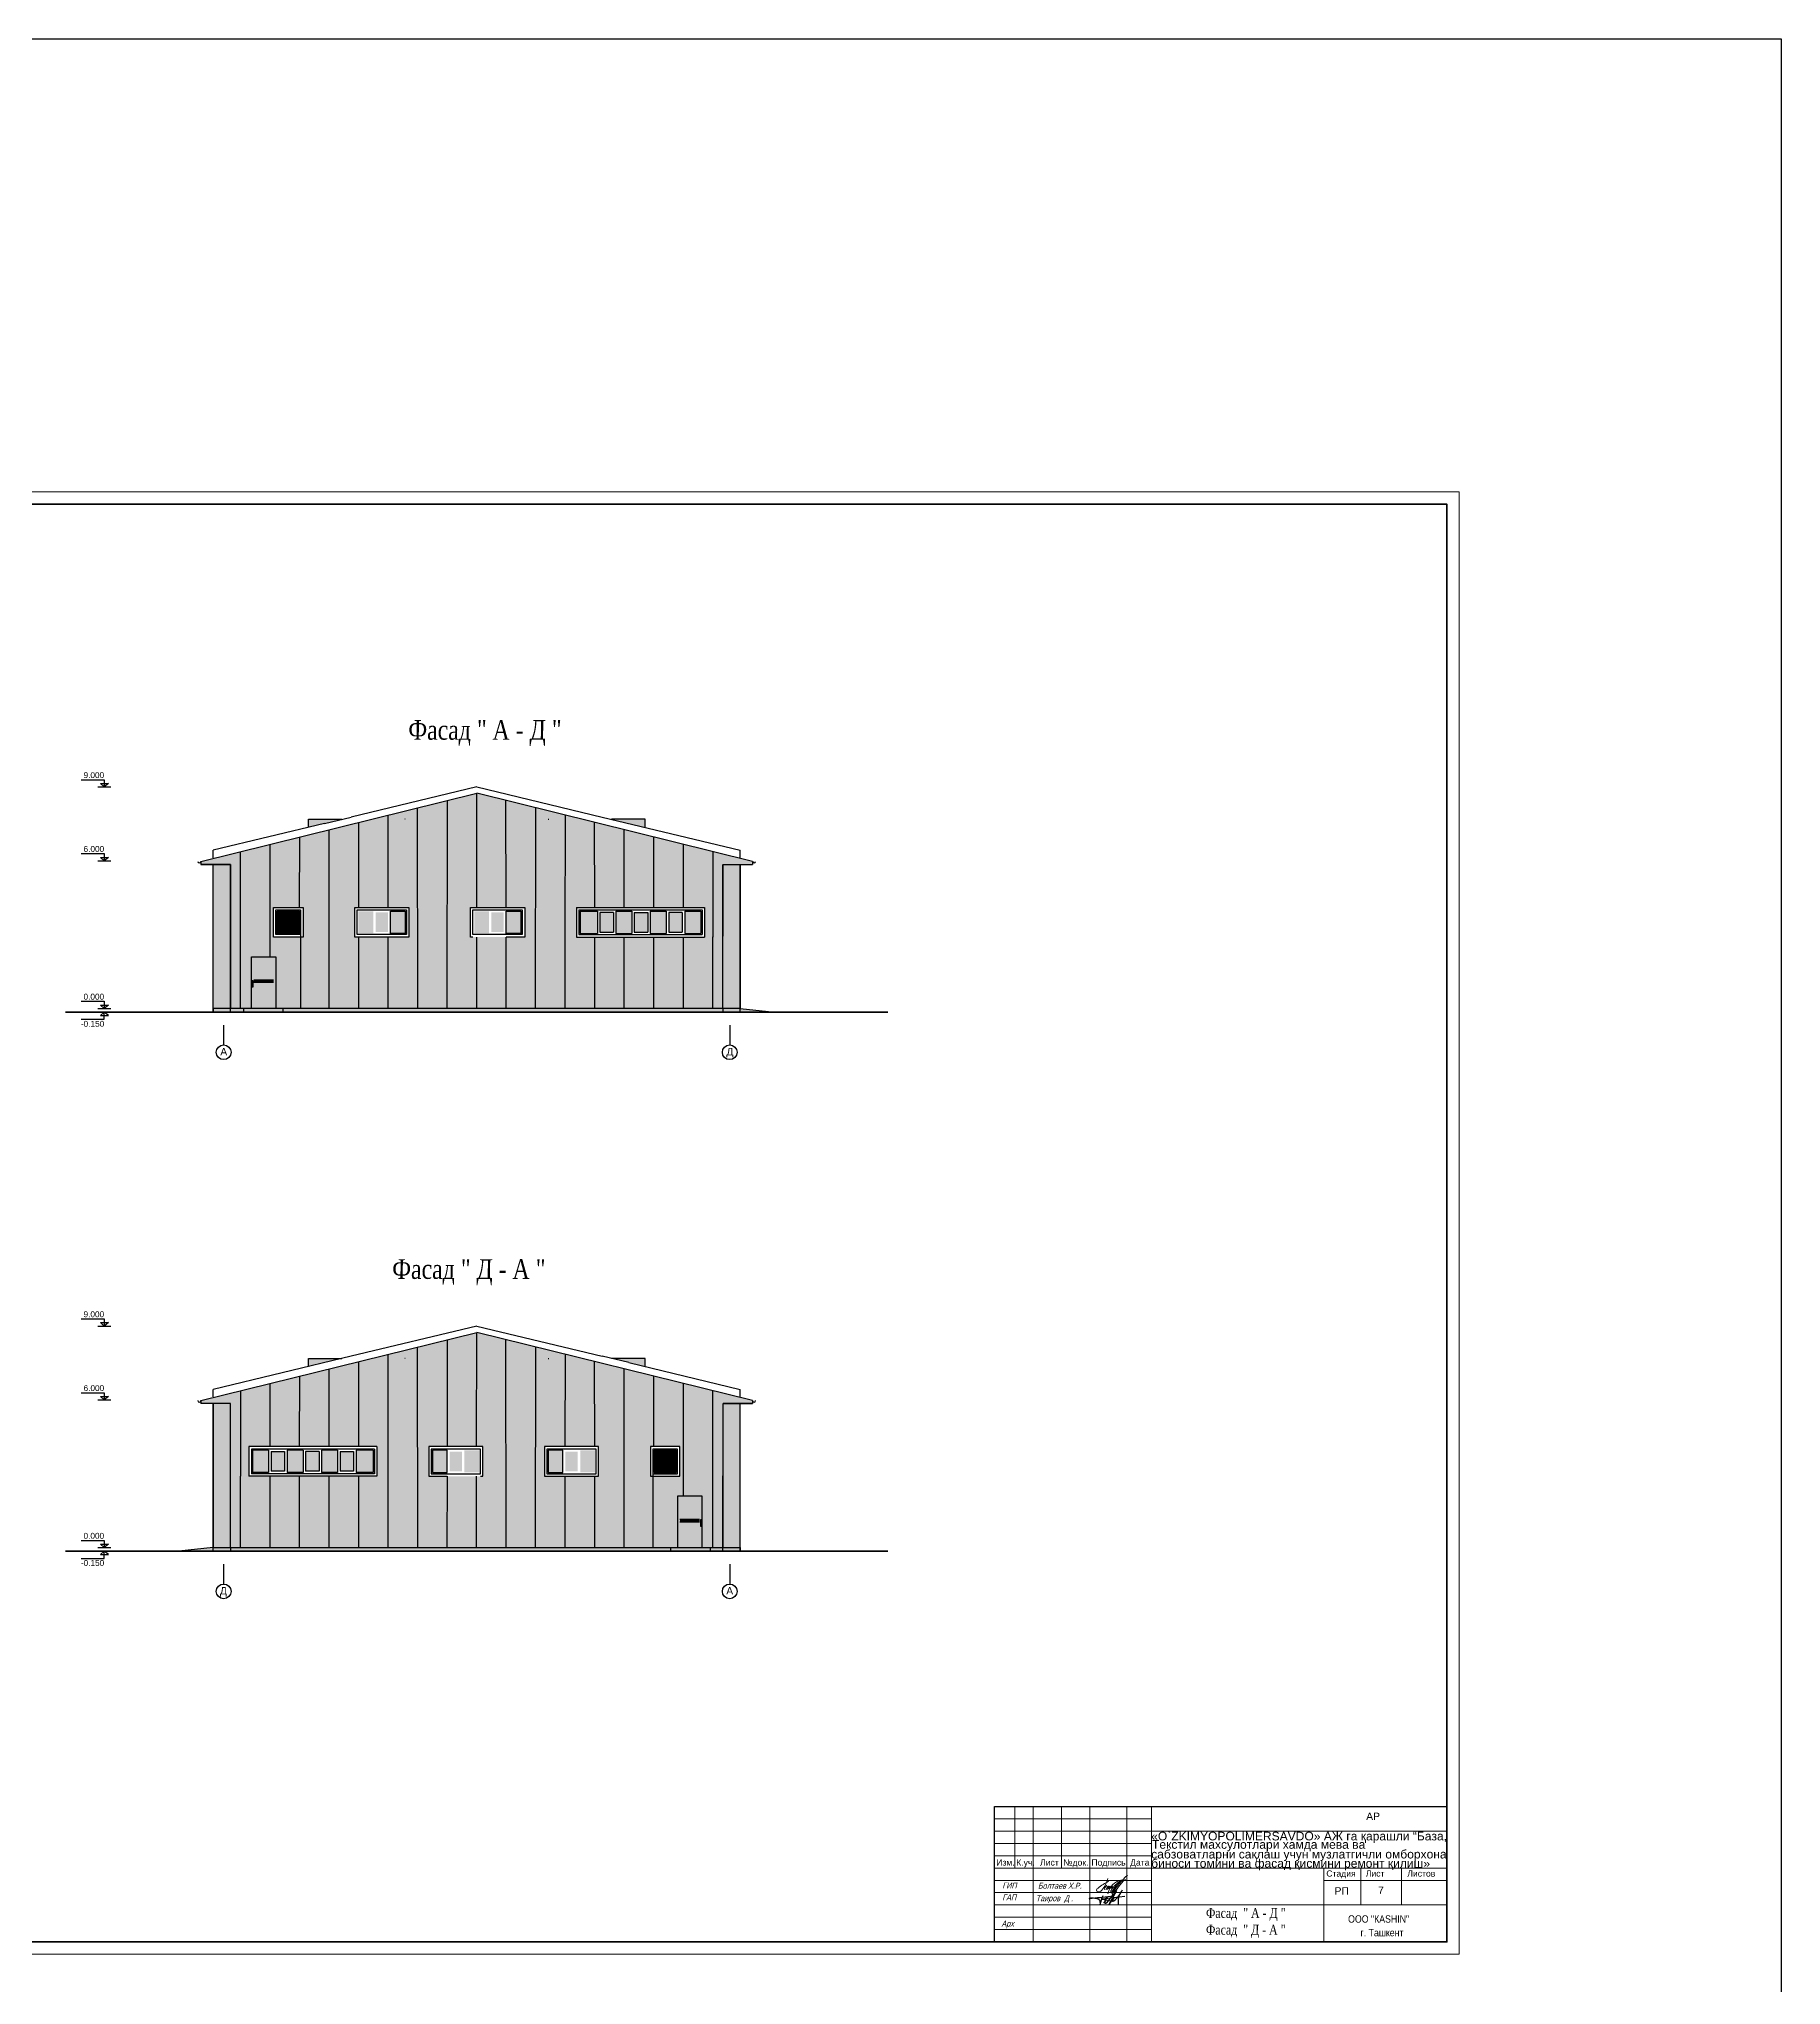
# Model space of a CAD drawing. Header units: millimetres. Extents: x 72928 to 1386960, y 320086 to 445536.
# Drawn here: x 551150 to 621892, y 366483 to 445536 of the extents above; entities that cross this region are included whole.
import ezdxf

# ---------------------------------------------------------------- set-up
doc = ezdxf.new("R2010")
doc.units = ezdxf.units.MM
doc.layers.add('ђЂЊЉЂ', color=7, linetype='Continuous')
doc.styles.add('Fayz', font='times.ttf', dxfattribs={"width": 0.8, "oblique": 1})
doc.styles.add('ira', font='arial.ttf', dxfattribs={"height": 3})

# ---------------------------------------------------------------- blocks, each defined once
blk = doc.blocks.new('fhdfghf')
at = {"color": 5, "lineweight": 20}
blk.add_line((664280, -199007, -14), (664210, -199108, -14), dxfattribs=at)
for centre, radius, start, end in [((663973, -199211, -14), 102, 115.60321, 197.52976), ((663964, -199145, -14), 131, 228.12548, 331.88384), ((665360, -200861, -14), 2253, 116.52499, 129.39953), ((663150, -198412, -14), 1223, 319.465, 345.13222), ((664258, -199149, -14), 63.1, 140.30017, 221.08227), ((664303, -199184, -14), 47.6, 124.86592, 181.7353), ((664387, -199157, -14), 112, 104.09821, 173.48119), ((664061, -198796, -14), 409, 301.62839, 317.30708), ((664304, -199134, -14), 30.6, 199.47047, 297.42016), ((664222, -198955, -14), 228, 294.9657, 331.78019), ((665091, -199543, -14), 789, 115.62125, 166.41289), ((664386, -199103, -14), 47.3, 230.28369, 302.13672), ((664347, -199062, -14), 18.5, 323.16135, 47.56506), ((664453, -199112, -14), 18.7, 151.33638, 325.71884), ((665482, -199822, -14), 1184, 126.22001, 150.11417), ((665071, -199693, -14), 830, 130.33093, 136.57434), ((667650, -201327, -14), 3722, 132.67819, 148.13498), ((664516, -199105, -14), 24, 157.93366, 322.14584), ((664604, -199274, -14), 91.5, 139.06414, 153.56741), ((666784, -200665, -14), 2676, 135.4958, 147.17844), ((660730, -195797, -14), 5196, 318.6511, 323.48771), ((665234, -199150, -14), 419, 117.72591, 141.49444), ((664538, -199262, -14), 86.9, 159.66949, 162.70652), ((664556, -199250, -14), 37.2, 153.64696, 295.56335), ((664456, -199098, -14), 219, 302.00002, 323.63443), ((664699, -199257, -14), 71.4, 150.63485, 202.47397)]:
    blk.add_arc(centre, radius, start, end, dxfattribs=at)
at = {"color": 5}
for centre, radius, start, end in [((664605, -199261, -14), 277, 133.44316, 153.71279), ((664418, -199065, -14), 5.37, 20.55043, 127.12834), ((664817, -198912, -14), 57, 48.03481, 133.19568), ((664817, -198912, -14), 57, 321.80716, 323.5871), ((664493, -199251, -14), 41.1, 159.02865, 264.31921), ((664469, -199173, -14), 121, 279.65503, 322.38926)]:
    blk.add_arc(centre, radius, start, end, dxfattribs=at)
blk = doc.blocks.new('hfgjfj')
at = {"color": 5}
for p, q in [((665018, -199469, -14), (664098, -199571, -14)), ((664098, -199571, -14), (664547, -199648, -14)), ((664168, -199728, -14), (664208, -199682, -14)), ((664330, -199647, -14), (664274, -199719, -14)), ((664518, -199405, -14), (664330, -199647, -14)), ((664375, -199772, -14), (664698, -199224, -14)), ((664698, -199224, -14), (664518, -199405, -14)), ((664573, -199518, -14), (664523, -199598, -14))]:
    blk.add_line(p, q, dxfattribs=at)
for centre, radius, start, end in [((663824, -198697, -14), 1203, 308.33184, 335.92367), ((663681, -200296, -14), 765, 80.74917, 98.77163), ((663589, -199533, -14), 25.4, 195.37878, 273.8454), ((683781, -375645, -14), 177240, 96.26802, 96.54112), ((663775, -199926, -14), 386, 57.49465, 85.66489), ((663922, -199679, -14), 98.8, 346.77694, 52.84546), ((665794, -200195, -14), 1832, 155.33856, 167.762), ((664239, -199701, -14), 39.4, 127.56812, 331.95321), ((663049, -199001, -14), 1345, 329.55013, 338.11727), ((664465, -199629, -14), 235, 143.93274, 183.58341), ((664284, -199499, -14), 13, 347.87873, 134.53888), ((667480, -201984, -14), 3812, 139.68572, 144.53185), ((664577, -199631, -14), 63.2, 148.96163, 194.99001), ((664537, -199599, -14), 53.2, 246.62258, 307.87123), ((665310, -199648, -14), 570, 155.28531, 192.31287)]:
    blk.add_arc(centre, radius, start, end, dxfattribs=at)

msp = doc.modelspace()

# ---------------------------------------------------------------- hatches: boundary and pattern name
h = msp.add_hatch(color=254)
h.dxf.hatch_style = 1
h.paths.add_polyline_path([(578927.7, 412003.7), (580127.7, 412003.7), (580127.7, 412126.3), (568926.9, 414894.2), (557726.2, 412123.7), (557726.2, 412003.7), (558926.2, 412003.7), (558926.2, 406153.9), (559776.2, 406153.9), (559776.2, 408253.8), (560776.2, 408253.8), (560776.2, 406153.9), (561776.2, 406153.9), (561875.6, 406153.9), (561876.2, 407956.4), (561876.2, 409053.9), (560676.2, 409053.9), (560676.2, 410253.9), (561876.2, 410253.9), (561875.8, 406153.9), (561875.8, 406064.5), (578927.7, 406153.9)])
h.paths.add_polyline_path([(568675.2, 410253.9), (570875.2, 410253.9), (570875.2, 409053.9), (568675.2, 409053.9)], flags=16)
h.paths.add_polyline_path([(568775.2, 410153.9), (570775.2, 410153.9), (570775.2, 409153.9), (568775.2, 409153.9)], flags=0)
h.paths.add_polyline_path([(566175.2, 410253.9), (566175.2, 409053.9), (563975.2, 409053.9), (563975.2, 410253.9)], flags=16)
h.paths.add_polyline_path([(566075.2, 410153.9), (566075.2, 409153.9), (564075.2, 409153.9), (564075.2, 410153.9)], flags=0)
h.paths.add_polyline_path([(566025.2, 410103.9), (566025.2, 409203.9), (565425.2, 409203.9), (565425.2, 410103.9)], flags=0)
h.paths.add_polyline_path([(570125.2, 410103.9), (570725.2, 410103.9), (570725.2, 409203.9), (570125.2, 409203.9)], flags=0)
h.paths.add_polyline_path([(572976.2, 410253.9), (578176.2, 410253.9), (578176.2, 409053.9), (572976.2, 409053.9)], flags=16)
h.paths.add_polyline_path([(573076.2, 410153.9), (578076.2, 410153.9), (578076.2, 409153.9), (573076.2, 409153.9)], flags=0)
h.paths.add_polyline_path([(573126.2, 410103.9), (578026.2, 410103.9), (578026.2, 409203.9), (573126.2, 409203.9)], flags=0)
h = msp.add_hatch(color=256)
h.dxf.hatch_style = 1
h.set_gradient(color1=(91, 91, 91), color2=(173, 173, 173), name='INVCURVED')
h.paths.add_polyline_path([(563451.8, 413837.5), (562092, 413837.5), (562092, 413510.5), (562744.6, 413667.4)])
h = msp.add_hatch(color=256)
h.dxf.hatch_style = 1
h.set_gradient(color1=(91, 91, 91), color2=(173, 173, 173), name='INVCURVED')
h.paths.add_polyline_path([(574402, 413837.5), (575761.8, 413837.5), (575761.8, 413510.5), (575109.3, 413667.4)])
h = msp.add_hatch(color=254)
h.dxf.hatch_style = 1
h.paths.add_polyline_path([(579627.7, 412003.7), (578927.7, 412003.7), (578927.7, 406153.9), (579627.7, 406153.9)])
h.paths.add_polyline_path([(558926.2, 412003.7), (558226.2, 412003.7), (558226.2, 406153.9), (558226.2, 406153.9), (558926.2, 406153.9)])
at = {"linetype": 'ByBlock'}
h = msp.add_hatch(color=256, dxfattribs=at)
h.set_gradient(color1=(125, 180, 197), color2=(213, 231, 236), one_color=1, tint=0.88, name='HEMISPHERICAL')
h.paths.add_polyline_path([(561726.2, 410103.9), (560826.2, 410103.9), (560826.2, 409203.9), (561726.2, 409203.9)])
h = msp.add_hatch(color=256, dxfattribs=at)
h.set_gradient(color1=(125, 180, 197), color2=(213, 231, 236), one_color=1, tint=0.88, name='HEMISPHERICAL')
h.paths.add_polyline_path([(565425.2, 410103.9), (566025.2, 410103.9), (566025.2, 409203.9), (565425.2, 409203.9)])
h.paths.add_polyline_path([(564825.2, 410053.9), (565325.2, 410053.9), (565325.2, 409253.9), (564825.2, 409253.9)])
h.paths.add_polyline_path([(564125.2, 410103.9), (564725.2, 410103.9), (564725.2, 409203.9), (564125.2, 409203.9)])
h = msp.add_hatch(color=256, dxfattribs=at)
h.set_gradient(color1=(125, 180, 197), color2=(213, 231, 236), one_color=1, tint=0.88, name='HEMISPHERICAL')
h.paths.add_polyline_path([(570125.2, 410103.9), (570725.2, 410103.9), (570725.2, 409203.9), (570125.2, 409203.9)])
h.paths.add_polyline_path([(569525.2, 410053.9), (570025.2, 410053.9), (570025.2, 409253.9), (569525.2, 409253.9)])
h.paths.add_polyline_path([(568825.2, 410103.9), (569425.2, 410103.9), (569425.2, 409203.9), (568825.2, 409203.9)])
h = msp.add_hatch(color=256, dxfattribs=at)
h.set_gradient(color1=(125, 180, 197), color2=(213, 231, 236), one_color=1, tint=0.88, name='HEMISPHERICAL')
h.paths.add_polyline_path([(575876.2, 410053.9), (575326.2, 410053.9), (575326.2, 409253.9), (575876.2, 409253.9)])
h.paths.add_polyline_path([(576626.2, 410103.9), (575976.2, 410103.9), (575976.2, 409203.9), (576626.2, 409203.9)])
h.paths.add_polyline_path([(577276.2, 410053.9), (576726.2, 410053.9), (576726.2, 409253.9), (577276.2, 409253.9)])
h.paths.add_polyline_path([(578026.2, 410103.9), (577376.2, 410103.9), (577376.2, 409203.9), (578026.2, 409203.9)])
h.paths.add_polyline_path([(575226.2, 410103.9), (574576.2, 410103.9), (574576.2, 409203.9), (575226.2, 409203.9)])
h.paths.add_polyline_path([(574476.2, 410053.9), (573926.2, 410053.9), (573926.2, 409253.9), (574476.2, 409253.9)])
h.paths.add_polyline_path([(573826.2, 410103.9), (573126.2, 410103.9), (573126.2, 409203.9), (573826.2, 409203.9)])
h = msp.add_hatch(color=253)
h.dxf.hatch_style = 1
h.paths.add_polyline_path([(560776.2, 408253.9), (559776.2, 408253.9), (559776.2, 406153.9), (560776.2, 406153.9)])
h.paths.add_polyline_path([(559876.2, 408153.9), (560676.2, 408153.9), (560676.2, 406253.9), (559876.2, 406253.9)], flags=16)
at = {"true_color": 0x011847}
h = msp.add_hatch(color=168, dxfattribs=at)
h.dxf.hatch_style = 1
h.paths.add_polyline_path([(560676.2, 408153.9), (559876.2, 408153.9), (559876.2, 407303.9), (560676.2, 407303.9)])
h.paths.add_polyline_path([(560676.2, 407203.9), (559876.2, 407203.9), (559876.2, 406253.9), (560676.2, 406253.9)])
h = msp.add_hatch(color=251)
h.dxf.hatch_style = 1
h.paths.add_polyline_path([(559841.4, 407283.2), (559803.4, 407283.2), (559803.4, 407023.9), (559841.4, 407023.9)])
h = msp.add_hatch(color=253)
h.dxf.hatch_style = 1
h.paths.add_polyline_path([(560676.2, 407303.9), (559876.2, 407303.9), (559876.2, 407203.9), (560676.2, 407203.9)])
h = msp.add_hatch(color=253)
h.dxf.hatch_style = 1
h.paths.add_polyline_path([(558226.2, 406151.4), (579627.7, 406151.4), (581027.7, 406003.9), (558226.2, 406003.9)])
h = msp.add_hatch(color=254)
h.dxf.hatch_style = 1
h.paths.add_polyline_path([(558926.2, 390104), (557726.2, 390104), (557726.2, 390226.6), (568926.9, 392994.4), (580127.7, 390224), (580127.7, 390104), (578927.7, 390104), (578927.7, 384254.1), (578077.7, 384254.1), (578077.7, 386345.3), (577077.7, 386345.3), (577077.7, 384254.1), (576077.7, 384254.1), (575978.2, 384254.1), (575977.7, 386056.6), (575977.7, 387154.1), (577177.7, 387154.1), (577177.7, 388354.1), (575977.7, 388354.1), (575978, 384254.1), (575978, 384164.7), (558926.2, 384254.1)])
h.paths.add_polyline_path([(569178.7, 388354.1), (566978.7, 388354.1), (566978.7, 387154.1), (569178.7, 387154.1)], flags=16)
h.paths.add_polyline_path([(569078.7, 388254.1), (567078.7, 388254.1), (567078.7, 387254.1), (569078.7, 387254.1)], flags=0)
h.paths.add_polyline_path([(571678.7, 388354.1), (571678.7, 387154.1), (573878.7, 387154.1), (573878.7, 388354.1)], flags=16)
h.paths.add_polyline_path([(571778.7, 388254.1), (571778.7, 387254.1), (573778.7, 387254.1), (573778.7, 388254.1)], flags=0)
h.paths.add_polyline_path([(571828.7, 388204.1), (571828.7, 387304.1), (572428.7, 387304.1), (572428.7, 388204.1)], flags=0)
h.paths.add_polyline_path([(567728.7, 388204.1), (567128.7, 388204.1), (567128.7, 387304.1), (567728.7, 387304.1)], flags=0)
h.paths.add_polyline_path([(564877.7, 388354.1), (559677.7, 388354.1), (559677.7, 387154.1), (564877.7, 387154.1)], flags=16)
h.paths.add_polyline_path([(564777.7, 388254.1), (559777.7, 388254.1), (559777.7, 387254.1), (564777.7, 387254.1)], flags=0)
h.paths.add_polyline_path([(564727.7, 388204.1), (559827.7, 388204.1), (559827.7, 387304.1), (564727.7, 387304.1)], flags=0)
h = msp.add_hatch(color=256)
h.dxf.hatch_style = 1
h.set_gradient(color1=(91, 91, 91), color2=(173, 173, 173), name='INVCURVED')
h.paths.add_polyline_path([(563451.8, 391937.7), (562092, 391937.7), (562092, 391610.8), (562744.6, 391767.7)])
h = msp.add_hatch(color=256)
h.dxf.hatch_style = 1
h.set_gradient(color1=(91, 91, 91), color2=(173, 173, 173), name='INVCURVED')
h.paths.add_polyline_path([(574402, 391937.7), (575761.8, 391937.7), (575761.8, 391610.8), (575109.3, 391767.7)])
h = msp.add_hatch(color=254)
h.dxf.hatch_style = 1
h.paths.add_polyline_path([(558226.2, 390104), (558926.2, 390104), (558926.2, 384254.1), (558226.2, 384254.1)])
h.paths.add_polyline_path([(578927.7, 390104), (579627.7, 390104), (579627.7, 384254.1), (579627.7, 384254.1), (578927.7, 384254.1)])
at = {"linetype": 'ByBlock'}
h = msp.add_hatch(color=256, dxfattribs=at)
h.set_gradient(color1=(125, 180, 197), color2=(213, 231, 236), one_color=1, tint=0.88, name='HEMISPHERICAL')
h.paths.add_polyline_path([(561977.7, 388154.1), (562527.7, 388154.1), (562527.7, 387354.1), (561977.7, 387354.1)])
h.paths.add_polyline_path([(561227.7, 388204.1), (561877.7, 388204.1), (561877.7, 387304.1), (561227.7, 387304.1)])
h.paths.add_polyline_path([(560577.7, 388154.1), (561127.7, 388154.1), (561127.7, 387354.1), (560577.7, 387354.1)])
h.paths.add_polyline_path([(559827.7, 388204.1), (560477.7, 388204.1), (560477.7, 387304.1), (559827.7, 387304.1)])
h.paths.add_polyline_path([(562627.7, 388204.1), (563277.7, 388204.1), (563277.7, 387304.1), (562627.7, 387304.1)])
h.paths.add_polyline_path([(563377.7, 388154.1), (563927.7, 388154.1), (563927.7, 387354.1), (563377.7, 387354.1)])
h.paths.add_polyline_path([(564027.7, 388204.1), (564727.7, 388204.1), (564727.7, 387304.1), (564027.7, 387304.1)])
h = msp.add_hatch(color=256, dxfattribs=at)
h.set_gradient(color1=(125, 180, 197), color2=(213, 231, 236), one_color=1, tint=0.88, name='HEMISPHERICAL')
h.paths.add_polyline_path([(567728.7, 388204.1), (567128.7, 388204.1), (567128.7, 387304.1), (567728.7, 387304.1)])
h.paths.add_polyline_path([(568328.7, 388154.1), (567828.7, 388154.1), (567828.7, 387354.1), (568328.7, 387354.1)])
h.paths.add_polyline_path([(569028.7, 388204.1), (568428.7, 388204.1), (568428.7, 387304.1), (569028.7, 387304.1)])
h = msp.add_hatch(color=256, dxfattribs=at)
h.set_gradient(color1=(125, 180, 197), color2=(213, 231, 236), one_color=1, tint=0.88, name='HEMISPHERICAL')
h.paths.add_polyline_path([(572428.7, 388204.1), (571828.7, 388204.1), (571828.7, 387304.1), (572428.7, 387304.1)])
h.paths.add_polyline_path([(573028.7, 388154.1), (572528.7, 388154.1), (572528.7, 387354.1), (573028.7, 387354.1)])
h.paths.add_polyline_path([(573728.7, 388204.1), (573128.7, 388204.1), (573128.7, 387304.1), (573728.7, 387304.1)])
h = msp.add_hatch(color=256, dxfattribs=at)
h.set_gradient(color1=(125, 180, 197), color2=(213, 231, 236), one_color=1, tint=0.88, name='HEMISPHERICAL')
h.paths.add_polyline_path([(576127.7, 388204.1), (577027.7, 388204.1), (577027.7, 387304.1), (576127.7, 387304.1)])
h = msp.add_hatch(color=253)
h.dxf.hatch_style = 1
h.paths.add_polyline_path([(577077.7, 386354.1), (578077.7, 386354.1), (578077.7, 384254.1), (577077.7, 384254.1)])
h.paths.add_polyline_path([(577977.7, 386254.1), (577177.7, 386254.1), (577177.7, 384354.1), (577977.7, 384354.1)], flags=16)
at = {"true_color": 0x011847}
h = msp.add_hatch(color=168, dxfattribs=at)
h.dxf.hatch_style = 1
h.paths.add_polyline_path([(577177.7, 386254.1), (577977.7, 386254.1), (577977.7, 385404.1), (577177.7, 385404.1)])
h.paths.add_polyline_path([(577177.7, 385304.1), (577977.7, 385304.1), (577977.7, 384354.1), (577177.7, 384354.1)])
h = msp.add_hatch(color=253)
h.dxf.hatch_style = 1
h.paths.add_polyline_path([(577177.7, 385404.1), (577977.7, 385404.1), (577977.7, 385304.1), (577177.7, 385304.1)])
h = msp.add_hatch(color=251)
h.dxf.hatch_style = 1
h.paths.add_polyline_path([(578012.4, 385383.5), (578050.5, 385383.5), (578050.5, 385124.1), (578012.4, 385124.1)])
h = msp.add_hatch(color=253)
h.dxf.hatch_style = 1
h.paths.add_polyline_path([(579627.7, 384251.7), (558226.2, 384251.7), (556826.2, 384104.1), (579627.7, 384104.1)])

# ---------------------------------------------------------------- linework, layer by layer
at = {"lineweight": 30}
for p, q in [((553535.7, 415153.9), (554074.5, 415153.9)), ((553535.7, 412153.7), (554074.5, 412153.7)), ((553535.7, 406153.9), (554074.5, 406153.9)), ((559453.2, 406153.9), (559453.2, 406003.9)), ((561053.2, 406153.9), (561053.2, 406003.9)), ((579627.7, 406153.9), (581027.7, 406003.9)), ((584318.2, 406003.9), (583779.5, 406003.9)), ((553535.6, 393254.1), (554074.3, 393254.1)), ((553535.6, 390254), (554074.3, 390254)), ((553535.6, 384254.1), (554074.3, 384254.1)), ((558226.2, 384254.1), (556826.2, 384104.1)), ((576800.7, 384254.1), (576800.7, 384104.1)), ((578400.7, 384254.1), (578400.7, 384104.1)), ((553535.6, 384104.1), (554074.3, 384104.1))]:
    msp.add_line(p, q, dxfattribs=at)
for p, q in [((568926.9, 415153.9), (563826.2, 413927.5)), ((568926.9, 415153.9), (574027.7, 413927.5)), ((557726.2, 412123.7), (568926.9, 414894.2)), ((580127.7, 412126.3), (568926.9, 414894.2)), ((562744.6, 413667.4), (558226.9, 412581.2)), ((562092, 413837.5), (563451.8, 413837.5)), ((562092, 413510.5), (562092, 413837.5)), ((562744.6, 413667.4), (563826.2, 413927.5)), ((574027.7, 413927.5), (579626.9, 412581.2)), ((575761.8, 413837.5), (574402, 413837.5)), ((575761.8, 413510.5), (575761.8, 413837.5)), ((557726.2, 412123.7), (557726.2, 412003.7)), ((558925.4, 412003.7), (557726.2, 412003.7)), ((558226.2, 412270.1), (558226.2, 412534.8)), ((558226.2, 406003.9), (558226.2, 412003.7)), ((558226.9, 412299.4), (558226.9, 412581.2)), ((558926.2, 412003.7), (558926.2, 406153.9)), ((578927.7, 406153.9), (578927.7, 412003.7)), ((578928.4, 412003.7), (580127.7, 412003.7)), ((579626.9, 412299.4), (579626.9, 412581.2)), ((579627.7, 406003.9), (579627.7, 412003.7)), ((579627.7, 412003.7), (579627.7, 406153.9)), ((579628.3, 412272.4), (579628.3, 412537.1)), ((580127.7, 412126.3), (580127.7, 412003.7)), ((572976.2, 410253.9), (572976.2, 409053.9)), ((572976.2, 410253.9), (578176.2, 410253.9)), ((573076.2, 410153.9), (573076.2, 409153.9)), ((573076.2, 410153.9), (578076.2, 410153.9)), ((573126.2, 410103.9), (573126.2, 409203.9)), ((573126.2, 410103.9), (573826.2, 410103.9)), ((573826.2, 410103.9), (573826.2, 409203.9)), ((573926.2, 410053.9), (573926.2, 409253.9)), ((574476.2, 410053.9), (573926.2, 410053.9)), ((574476.2, 410053.9), (574476.2, 409253.9)), ((574576.2, 410103.9), (574576.2, 409203.9)), ((574576.2, 410103.9), (575226.2, 410103.9)), ((575226.2, 410103.9), (575226.2, 409203.9)), ((575326.2, 410053.9), (575326.2, 409253.9)), ((575326.2, 410053.9), (575876.2, 410053.9)), ((575876.2, 410053.9), (575876.2, 409253.9)), ((575976.2, 410103.9), (575976.2, 409203.9)), ((575976.2, 410103.9), (576626.2, 410103.9)), ((576626.2, 410103.9), (576626.2, 409203.9)), ((576726.2, 410053.9), (576726.2, 409253.9)), ((577276.2, 410053.9), (576726.2, 410053.9)), ((577276.2, 410053.9), (577276.2, 409253.9)), ((577376.2, 410103.9), (577376.2, 409203.9)), ((577376.2, 410103.9), (578026.2, 410103.9)), ((578026.2, 410103.9), (578026.2, 409203.9)), ((578076.2, 410153.9), (578076.2, 409153.9)), ((578176.2, 410253.9), (578176.2, 409053.9)), ((572976.2, 409053.9), (578176.2, 409053.9)), ((573076.2, 409153.9), (578076.2, 409153.9)), ((573126.2, 409203.9), (573826.2, 409203.9)), ((573926.2, 409253.9), (574476.2, 409253.9)), ((574576.2, 409203.9), (575226.2, 409203.9)), ((575326.2, 409253.9), (575876.2, 409253.9)), ((575976.2, 409203.9), (576626.2, 409203.9)), ((576726.2, 409253.9), (577276.2, 409253.9)), ((577376.2, 409203.9), (578026.2, 409203.9)), ((579627.7, 406153.9), (558226.2, 406153.9)), ((558651.2, 405479.6), (558651.2, 404674)), ((579202.7, 405479.6), (579202.7, 404674)), ((557726.2, 390226.6), (568926.9, 392994.4)), ((568926.9, 393254.1), (563826.2, 392027.7)), ((568926.9, 393254.1), (574027.7, 392027.7)), ((580127.7, 390224), (568926.9, 392994.4)), ((563826.2, 392027.7), (558226.9, 390681.5)), ((562092, 391937.7), (563451.8, 391937.7)), ((562092, 391610.8), (562092, 391937.7)), ((575109.3, 391767.7), (574027.7, 392027.7)), ((575761.8, 391937.7), (574402, 391937.7)), ((575109.3, 391767.7), (579626.9, 390681.5)), ((575761.8, 391610.8), (575761.8, 391937.7)), ((558225.5, 390372.7), (558225.6, 390637.3)), ((558226.9, 390399.6), (558226.9, 390681.5)), ((579626.9, 390399.6), (579626.9, 390681.5)), ((579627.7, 390370.4), (579627.7, 390635)), ((557726.2, 390226.6), (557726.2, 390104)), ((558925.4, 390104), (557726.2, 390104)), ((558226.2, 384104.1), (558226.2, 390104)), ((558226.2, 390104), (558226.2, 384254.1)), ((558926.2, 384254.1), (558926.2, 390104)), ((578927.7, 390104), (578927.7, 384254.1)), ((578928.4, 390104), (580127.7, 390104)), ((579627.7, 384104.1), (579627.7, 390104)), ((580127.7, 390224), (580127.7, 390104)), ((559677.7, 388354.1), (559677.7, 387154.1)), ((564877.7, 388354.1), (559677.7, 388354.1)), ((559777.7, 388254.1), (559777.7, 387254.1)), ((564777.7, 388254.1), (559777.7, 388254.1)), ((559827.7, 388204.1), (559827.7, 387304.1)), ((560477.7, 388204.1), (559827.7, 388204.1)), ((560477.7, 388204.1), (560477.7, 387304.1)), ((560577.7, 388154.1), (560577.7, 387354.1)), ((560577.7, 388154.1), (561127.7, 388154.1)), ((561127.7, 388154.1), (561127.7, 387354.1)), ((561227.7, 388204.1), (561227.7, 387304.1)), ((561877.7, 388204.1), (561227.7, 388204.1)), ((561877.7, 388204.1), (561877.7, 387304.1)), ((561977.7, 388154.1), (561977.7, 387354.1)), ((562527.7, 388154.1), (561977.7, 388154.1)), ((562527.7, 388154.1), (562527.7, 387354.1)), ((562627.7, 388204.1), (562627.7, 387304.1)), ((563277.7, 388204.1), (562627.7, 388204.1)), ((563277.7, 388204.1), (563277.7, 387304.1)), ((563377.7, 388154.1), (563377.7, 387354.1)), ((563377.7, 388154.1), (563927.7, 388154.1)), ((563927.7, 388154.1), (563927.7, 387354.1)), ((564027.7, 388204.1), (564027.7, 387304.1)), ((564727.7, 388204.1), (564027.7, 388204.1)), ((564727.7, 388204.1), (564727.7, 387304.1)), ((564777.7, 388254.1), (564777.7, 387254.1)), ((564877.7, 388354.1), (564877.7, 387154.1)), ((564877.7, 387154.1), (559677.7, 387154.1)), ((564777.7, 387254.1), (559777.7, 387254.1)), ((560477.7, 387304.1), (559827.7, 387304.1)), ((561127.7, 387354.1), (560577.7, 387354.1)), ((561877.7, 387304.1), (561227.7, 387304.1)), ((562527.7, 387354.1), (561977.7, 387354.1)), ((563277.7, 387304.1), (562627.7, 387304.1)), ((563927.7, 387354.1), (563377.7, 387354.1)), ((564727.7, 387304.1), (564027.7, 387304.1)), ((558226.2, 384254.1), (579627.7, 384254.1)), ((558651.2, 383579.8), (558651.2, 382774.3)), ((579202.7, 383579.8), (579202.7, 382774.3))]:
    msp.add_line(p, q)
at = {"color": 18, "true_color": 0x000000}
for p, q in [((566533.7, 406152.7), (566527.7, 414300.8)), ((567733.7, 406152), (567741.5, 414601)), ((568930.5, 410253.9), (568926.9, 414894.2)), ((570116.4, 410253.2), (570112.4, 414601)), ((571320.2, 406152.7), (571326.2, 414300.8)), ((564135.7, 410253.9), (564137.5, 413709.6)), ((565330.7, 410253.9), (565328, 414004)), ((566025.2, 413837.5), (566004.1, 413837.5)), ((571828.7, 413837.5), (571849.7, 413837.5)), ((572518.7, 409053.3), (572525.8, 414004)), ((573718.1, 410253.9), (573716.3, 413709.6)), ((560533.9, 408253.9), (560533.9, 412818.2)), ((561733.7, 410253.8), (561740.7, 413116.7)), ((562933.7, 406153.9), (562939.6, 413413.3)), ((574916.8, 410253.9), (574914.2, 413413.3)), ((576120.2, 410253.8), (576113.2, 413116.7)), ((577320.2, 410253.9), (577319.9, 412818.2)), ((557726.2, 412003.7), (558925.4, 412003.7)), ((558926.2, 406153.9), (558925.4, 412003.7)), ((559333.7, 406153.9), (559333.9, 412521.4)), ((578520.2, 412523.6), (578520.3, 409053.9)), ((578927.7, 406153.9), (578928.4, 412003.7)), ((578928.4, 412003.7), (580127.7, 412003.7)), ((561776.2, 409153.9), (561776.2, 406153.9)), ((564133.7, 406153.9), (564135.1, 409053.9)), ((565333.7, 406153.3), (565335.1, 409053.3)), ((568933.7, 406151.4), (568931.4, 409054.1)), ((570120.2, 406152), (570117.5, 409053.9)), ((572520.2, 406153.3), (572518.7, 409053.3)), ((573720.2, 406153.9), (573718.7, 409053.9)), ((574920.2, 406153.9), (574917.8, 409053.9)), ((576120.2, 406154.9), (576117.8, 409054.9)), ((577320.2, 406155.8), (577317.8, 409055.8)), ((578520.2, 406156.8), (578517.8, 409056.8)), ((560676.2, 407303.9), (559876.2, 407303.9)), ((560676.2, 407203.9), (559876.2, 407203.9)), ((568923.3, 388354.1), (568926.9, 392994.4)), ((566533.7, 384252.9), (566527.7, 392401)), ((567737.4, 388353.4), (567741.5, 392701.2)), ((570120.2, 384252.3), (570112.4, 392701.2)), ((571320.2, 384252.9), (571326.2, 392401)), ((562937, 388354.1), (562939.6, 391513.5)), ((564135.7, 388354.1), (564137.5, 391809.8)), ((565335.1, 387153.5), (565328, 392104.3)), ((566025.2, 391937.7), (566004.1, 391937.7)), ((571828.7, 391937.7), (571849.7, 391937.7)), ((572523.1, 388354.1), (572525.8, 392104.3)), ((573718.1, 388354.1), (573716.3, 391809.8)), ((574920.2, 384254.1), (574914.2, 391513.5)), ((559333.7, 390623.8), (559333.6, 387154.1)), ((560533.7, 388354.1), (560533.9, 390918.4)), ((561733.7, 388354), (561740.7, 391216.9)), ((576120.2, 388354), (576113.2, 391216.9)), ((577319.9, 386345), (577319.9, 390918.4)), ((578520.2, 384254.1), (578519.9, 390621.6)), ((558925.4, 390104), (557726.2, 390104)), ((558926.2, 384254.1), (558925.4, 390104)), ((578927.7, 384254.1), (578928.4, 390104)), ((580127.7, 390104), (578928.4, 390104)), ((559333.7, 384257.1), (559336, 387157.1)), ((560533.7, 384256.1), (560536, 387156.1)), ((561733.7, 384255.1), (561736, 387155.1)), ((562933.7, 384254.1), (562936, 387154.1)), ((564133.7, 384254.1), (564135.1, 387154.1)), ((565333.7, 384253.5), (565335.1, 387153.5)), ((567733.7, 384252.3), (567736.3, 387154.1)), ((568920.2, 384251.7), (568922.4, 387154.3)), ((572520.2, 384253.5), (572518.7, 387153.5)), ((573720.2, 384254.1), (573718.7, 387154.1)), ((576077.7, 387254.1), (576077.7, 384254.1)), ((577177.7, 385404.1), (577977.7, 385404.1)), ((577177.7, 385304.1), (577977.7, 385304.1))]:
    msp.add_line(p, q, dxfattribs=at)
at = {"color": 254}
for p, q in [((558226.2, 406153.9), (558226.2, 412003.7)), ((579627.7, 384254.1), (579627.7, 390104))]:
    msp.add_line(p, q, dxfattribs=at)
at = {"lineweight": 50}
for p, q in [((585627.8, 406003.9), (552226.2, 406003.9)), ((552226, 384104.1), (585627.7, 384104.1))]:
    msp.add_line(p, q, dxfattribs=at)
at = {"lineweight": 20}
for p, q in [((590780.4, 373737.1), (590780.4, 371237.1)), ((592673.3, 373737.1), (592673.3, 371237.1))]:
    msp.add_line(p, q, dxfattribs=at)
at = {"color": 1}
msp.add_lwpolyline([(72928.2, 445536.1), (621892.2, 445536.1), (621892.2, 320086.1), (72928.2, 320086.1)], close=True, dxfattribs=at)
at = {"lineweight": 20}
msp.add_lwpolyline([(524723.3, 367737.1), (608823.3, 367737.1), (608823.3, 427137.1), (524723.3, 427137.1)], close=True, dxfattribs=at)
at = {"lineweight": 40}
msp.add_lwpolyline([(526723.3, 368237.1), (608323.3, 368237.1), (608323.3, 426637.1), (526723.3, 426637.1)], close=True, dxfattribs=at)
at = {"ltscale": 6}
for points in [[(552866.9, 415445.7), (553805.1, 415445.7), (553805.1, 415153.9)], [(553805.1, 415153.9), (553644.2, 415290.2), (553803.5, 415290.2), (553976.8, 415290.2), (553805.1, 415153.9)], [(552866.9, 412445.5), (553805.1, 412445.5), (553805.1, 412153.7)], [(553805.1, 412153.7), (553644.2, 412290.1), (553803.5, 412290.1), (553976.8, 412290.1), (553805.1, 412153.7)], [(552866.9, 406445.7), (553805.1, 406445.7), (553805.1, 406153.9)], [(552866.9, 405712.1), (553805.1, 405712.1), (553805.1, 406003.9)], [(553805.1, 406153.9), (553644.2, 406290.2), (553803.5, 406290.2), (553976.8, 406290.2), (553805.1, 406153.9)], [(553805.1, 406003.9), (553644.2, 405867.5), (553803.5, 405867.5), (553976.8, 405867.5), (553805.1, 406003.9)], [(552866.7, 393545.9), (553805, 393545.9), (553805, 393254.1)], [(553805, 393254.1), (553644, 393390.5), (553803.3, 393390.5), (553976.7, 393390.5), (553805, 393254.1)], [(552866.7, 390545.8), (553805, 390545.8), (553805, 390254)], [(553805, 390254), (553644, 390390.3), (553803.3, 390390.3), (553976.7, 390390.3), (553805, 390254)], [(552866.7, 384545.9), (553805, 384545.9), (553805, 384254.1)], [(553805, 384254.1), (553644, 384390.5), (553803.3, 384390.5), (553976.7, 384390.5), (553805, 384254.1)], [(552866.7, 383812.3), (553805, 383812.3), (553805, 384104.1)], [(553805, 384104.1), (553644, 383967.8), (553803.3, 383967.8), (553976.7, 383967.8), (553805, 384104.1)]]:
    msp.add_lwpolyline(points, dxfattribs=at)
for points in [[(560676.2, 410253.9), (561876.2, 410253.9), (561876.2, 409053.9), (560676.2, 409053.9)], [(560776.2, 410153.9), (561776.2, 410153.9), (561776.2, 409153.9), (560776.2, 409153.9)], [(560826.2, 410103.9), (561726.2, 410103.9), (561726.2, 409203.9), (560826.2, 409203.9)], [(563975.2, 410253.9), (566175.2, 410253.9), (566175.2, 409053.9), (563975.2, 409053.9)], [(564075.2, 410153.9), (566075.2, 410153.9), (566075.2, 409153.9), (564075.2, 409153.9)], [(565425.2, 410103.9), (566025.2, 410103.9), (566025.2, 409203.9), (565425.2, 409203.9)], [(568775.2, 410153.9), (570775.2, 410153.9), (570775.2, 409153.9), (568775.2, 409153.9)], [(570125.2, 410103.9), (570725.2, 410103.9), (570725.2, 409203.9), (570125.2, 409203.9)], [(559841.4, 407023.9), (559803.4, 407023.9), (559803.4, 407283.2), (559841.4, 407283.2)], [(558926.2, 406153.9), (558226.2, 406153.9), (558226.2, 406003.9), (558926.2, 406003.9)], [(569078.7, 388254.1), (567078.7, 388254.1), (567078.7, 387254.1), (569078.7, 387254.1)], [(567728.7, 388204.1), (567128.7, 388204.1), (567128.7, 387304.1), (567728.7, 387304.1)], [(573878.7, 388354.1), (571678.7, 388354.1), (571678.7, 387154.1), (573878.7, 387154.1)], [(573778.7, 388254.1), (571778.7, 388254.1), (571778.7, 387254.1), (573778.7, 387254.1)], [(572428.7, 388204.1), (571828.7, 388204.1), (571828.7, 387304.1), (572428.7, 387304.1)], [(577177.7, 388354.1), (575977.7, 388354.1), (575977.7, 387154.1), (577177.7, 387154.1)], [(577077.7, 388254.1), (576077.7, 388254.1), (576077.7, 387254.1), (577077.7, 387254.1)], [(577027.7, 388204.1), (576127.7, 388204.1), (576127.7, 387304.1), (577027.7, 387304.1)], [(578012.4, 385124.1), (578050.5, 385124.1), (578050.5, 385383.5), (578012.4, 385383.5)], [(578927.7, 384254.1), (579627.7, 384254.1), (579627.7, 384104.1), (578927.7, 384104.1)]]:
    msp.add_lwpolyline(points, close=True)
for points in [[(568775.2, 409053.9), (568675.2, 409053.9), (568675.2, 410253.9), (570875.2, 410253.9), (570875.2, 409053.9), (570125.2, 409053.9)], [(569078.7, 387154.1), (569178.7, 387154.1), (569178.7, 388354.1), (566978.7, 388354.1), (566978.7, 387154.1), (567728.7, 387154.1)]]:
    msp.add_lwpolyline(points)
at = {"color": 18, "true_color": 0x000000}
for points in [[(559776.2, 408253.9), (560776.2, 408253.9), (560776.2, 406153.9), (559776.2, 406153.9)], [(578077.7, 386345), (577077.7, 386345), (577077.7, 384254.1), (578077.7, 384254.1)]]:
    msp.add_lwpolyline(points, close=True, dxfattribs=at)
at = {"lineweight": 30}
for points in [[(558926.2, 406153.9), (558226.2, 406153.9), (558226.2, 406003.9), (558926.2, 406003.9)], [(579627.7, 406153.9), (578927.7, 406153.9), (578927.7, 406003.9), (579627.7, 406003.9)], [(558226.2, 384254.1), (558926.2, 384254.1), (558926.2, 384104.1), (558226.2, 384104.1)], [(578927.7, 384254.1), (579627.7, 384254.1), (579627.7, 384104.1), (578927.7, 384104.1)]]:
    msp.add_lwpolyline(points, close=True, dxfattribs=at)
msp.add_lwpolyline([(589956.8, 368237.1), (589956.8, 373737.1), (608323.3, 373737.1)], dxfattribs=at)
for centre in [(558651.2, 404374), (579202.7, 404374), (558651.2, 382474.3), (579202.7, 382474.3)]:
    msp.add_circle(centre, 300)
for centre in [(557664.6, 412123.7), (580189.2, 412123.7), (557664.6, 390224), (580189.2, 390224)]:
    msp.add_arc(centre, 60.9, 180, 0)
at = {"layer": 'ђЂЊЉЂ', "color": 7, "linetype": 'Continuous', "lineweight": 20}
for p, q in [((589956.8, 373737.1), (608323.3, 373737.1)), ((589956.8, 368237.1), (589956.8, 373737.1)), ((596323.3, 373237.1), (589956.8, 373237.1)), ((593823.3, 373737.1), (593823.3, 371737.1)), ((595323.3, 373737.1), (595323.3, 368237.1)), ((596323.3, 373737.1), (596323.3, 368237.1)), ((596323.3, 372737.1), (589956.8, 372737.1)), ((608323.3, 372737.1), (596323.3, 372737.1)), ((596323.3, 372237.1), (589956.8, 372237.1)), ((596323.3, 371737.1), (589956.8, 371737.1)), ((593823.3, 372237.1), (593823.3, 368237.1)), ((596323.3, 371237.1), (589956.8, 371237.1)), ((608323.3, 371237.1), (596323.3, 371237.1)), ((603323.3, 368237.1), (603323.3, 371237.1)), ((604823.3, 371237.1), (604823.3, 369737.1)), ((606478.8, 371237.1), (606478.8, 369737.1)), ((606478.8, 371237.1), (606478.8, 369737.1)), ((596323.3, 370737.1), (589956.8, 370737.1)), ((596323.3, 370237.1), (589956.8, 370237.1)), ((608323.3, 370737.1), (603323.3, 370737.1)), ((596323.3, 369737.1), (589956.8, 369737.1)), ((596323.3, 369237.1), (589956.8, 369237.1)), ((608323.3, 369737.1), (596323.3, 369737.1)), ((596323.3, 368737.1), (589956.8, 368737.1))]:
    msp.add_line(p, q, dxfattribs=at)
at = {"layer": 'ђЂЊЉЂ', "linetype": 'Continuous', "lineweight": 20}
msp.add_line((591523.3, 373737.1), (591523.3, 368237.1), dxfattribs=at)

# ---------------------------------------------------------------- block references
at = {"lineweight": 30}
for name in ['fhdfghf', 'hfgjfj']:
    msp.add_blockref(name, (-69772.5, 569543.8, 14.3), dxfattribs=at)

# ---------------------------------------------------------------- texts
at = {"lineweight": 20, "style": 'ira'}
for s, p in [('9.000', (552960.3, 415511.5)), ('6.000', (552961.6, 412511.4)), ('0.000', (552960.3, 406511.5)), ('-0.150', (552852, 405409.3)), ('9.000', (552960.2, 393611.7)), ('6.000', (552961.5, 390611.6)), ('0.000', (552960.2, 384611.7)), ('-0.150', (552851.8, 383509.6))]:
    msp.add_text(s, height=240, dxfattribs=at).set_placement(p)
at = {"style": 'ira'}
for s, p in [('«O`ZKIMYOPOLIMERSAVDO» АЖ га қарашли “База,', (596315.5, 372359.5)), ('Текстил махсулотлари хамда мева ва ', (596350, 372019.9)), ('сабзоватларни сақлаш учун музлатгичли омборхона', (596315.5, 371625.2)), ('биноси томини ва фасад қисмини ремонт қилиш»', (596315.5, 371253.1))]:
    msp.add_text(s, height=350, dxfattribs=at).set_placement(p)
at = {"style": 'ira', "width": 0.85}
for s, p in [('OOO "КАSHIN"', (604311, 369017.8)), ('г. Ташкент', (604816.3, 368462.9))]:
    msp.add_text(s, height=300, dxfattribs=at).set_placement(p)
at = {"lineweight": 20, "style": 'Fayz'}
for s, insert, char_height, attachment_point in [('Фасад " A - Д "', (566144.1, 417868.1), 800, 1), ('Фасад " Д - А "', (571709.8, 395968.3), 800, 3), ('Фасад  " A - Д "', (598535.9, 369612.2), 400, 1), ('Фасад  " Д - A "', (598535.9, 368930.7), 400, 1)]:
    msp.add_mtext(s, dxfattribs=dict(at, insert=insert, char_height=char_height, attachment_point=attachment_point))
at = {"layer": 'ђЂЊЉЂ', "color": 7, "style": 'ira'}
for s, p in [('A', (558514.8, 404248.1)), ('Д', (579066.3, 404248.1)), ('Д', (558497.4, 382348.4)), ('A', (579059.5, 382348.4))]:
    msp.add_text(s, height=300, dxfattribs=at).set_placement(p)
at = {"layer": 'ђЂЊЉЂ', "color": 7, "linetype": 'Continuous', "lineweight": 20, "style": 'ira'}
for s, height, p in [('АР', 300, (605046, 373187)), ('Изм.', 250, (590024.4, 371336.9)), ('К.уч.', 250, (590834.1, 371336.9)), ('Лист', 250, (591803.4, 371336.9)), ('№док.', 250, (592745.8, 371336.9)), ('Подпись', 250, (593887.8, 371336.9)), ('Дата', 250, (595460.9, 371336.9)), ('Стадия', 250, (603425.6, 370889.4)), ('Лист', 250, (605028.7, 370889.4)), ('Лист', 250, (605028.7, 370889.4)), ('Листов', 250, (606714.7, 370889.4)), ('Листов', 250, (606714.7, 370889.4)), ('РП', 300, (603761.9, 370159.7)), ('РП', 300, (603761.9, 370159.7)), ('7', 300, (605525.5, 370179.2))]:
    msp.add_text(s, height=height, dxfattribs=at).set_placement(p)
at = {"layer": 'ђЂЊЉЂ', "color": 7, "linetype": 'Continuous', "lineweight": 20, "style": 'ira', "oblique": 15, "width": 0.8}
for s, p in [('ГАП', (590269.4, 369928.7)), ('ГИП', (590271.9, 370408.9)), ('Таиров  Д .', (591630.2, 369886.3)), ('Болтаев Х.Р.', (591715.8, 370397.8)), ('Арх', (590235.3, 368859.5))]:
    msp.add_text(s, height=240, dxfattribs=at).set_placement(p)

doc.saveas('drawing.dxf')
